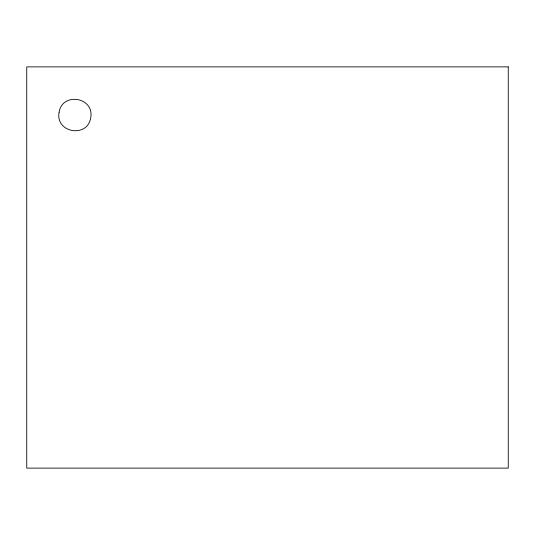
<?xml version="1.0" encoding="UTF-8"?>
<svg xmlns="http://www.w3.org/2000/svg" width="535" height="535" viewBox="0 0 535 535"><rect width="100%" height="100%" fill="white"/><g stroke="black" fill="none" stroke-linecap="round" stroke-linejoin="round"><path stroke-width="0.8" d="M59.091 112.236C55.132 132.747 87.412 138.438 90.709 117.814C94.668 97.303 62.388 91.612 59.091 112.236M508.25 66.875L26.75 66.875L26.75 468.125L508.25 468.125L508.25 66.875"/></g></svg>
